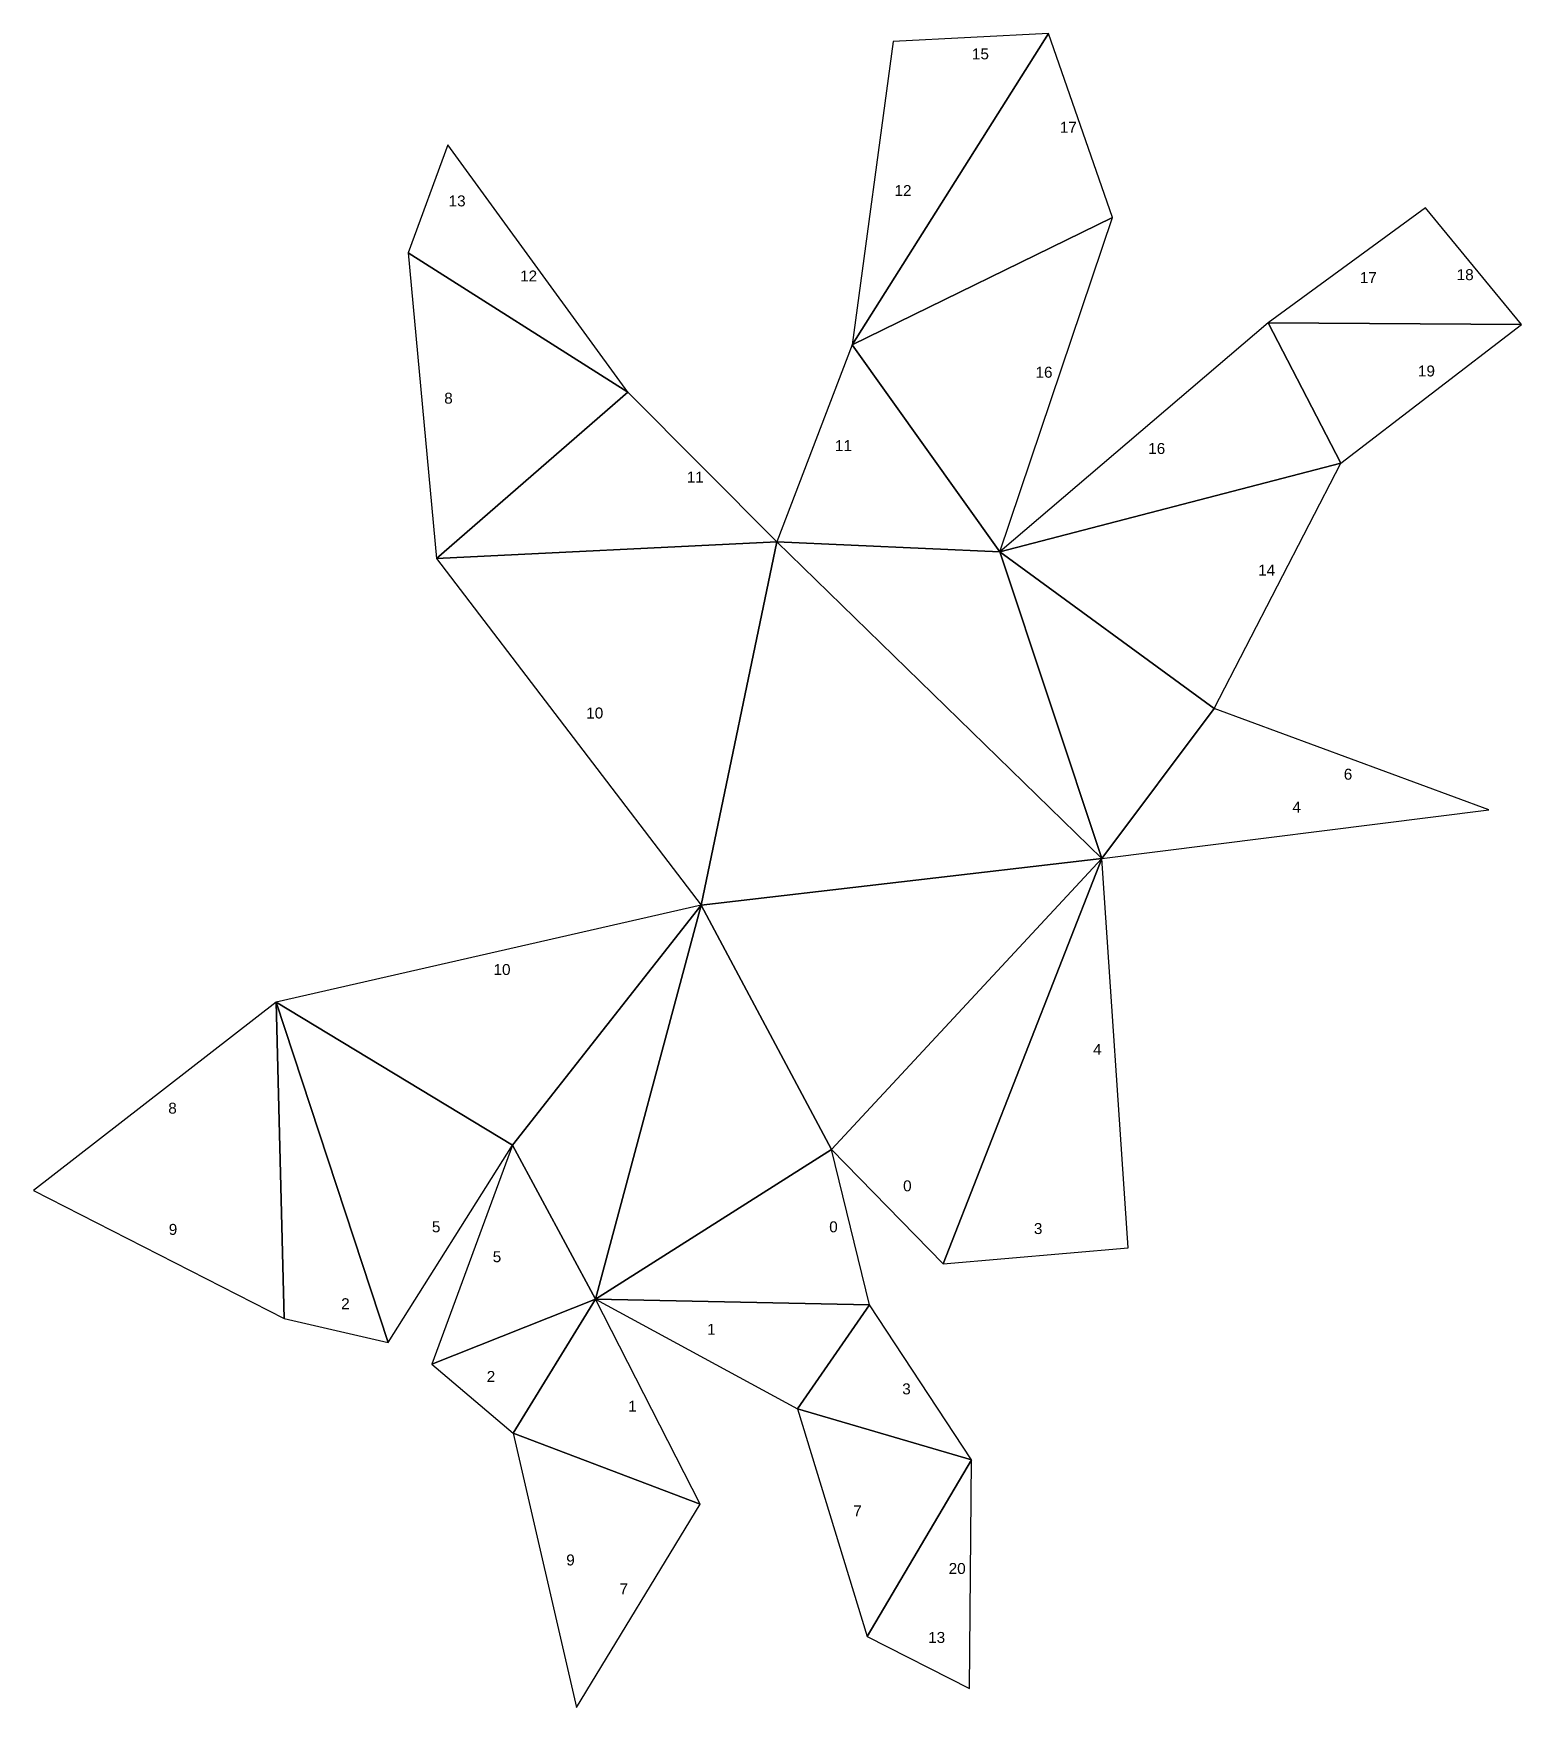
# Model space of a CAD drawing. Extents: x -15.8 to 11.3, y -0.4 to 30.1.
import ezdxf

# ---------------------------------------------------------------- set-up
doc = ezdxf.new("R2010")
doc.units = 0
doc.styles.get("Standard").update_dxf_attribs({"font": 'arial.ttf'})

msp = doc.modelspace()

# ---------------------------------------------------------------- linework, layer by layer
at = {"color": 1}
for p, q in [((-0.897, 24.452), (2.684, 30.135)), ((2.684, 30.135), (-0.897, 24.452)), ((3.857, 26.772), (-0.897, 24.452)), ((-0.897, 24.452), (3.857, 26.772)), ((-4.995, 23.584), (-9.004, 26.131)), ((-9.004, 26.131), (-4.995, 23.584)), ((11.324, 24.82), (6.696, 24.851)), ((6.696, 24.851), (8.027, 22.291)), ((8.027, 22.291), (6.696, 24.851)), ((6.696, 24.851), (11.324, 24.82)), ((1.8, 20.673), (-0.897, 24.452)), ((-0.897, 24.452), (1.8, 20.673)), ((-8.488, 20.548), (-4.995, 23.584)), ((-4.995, 23.584), (-8.488, 20.548)), ((8.027, 22.291), (1.8, 20.673)), ((1.8, 20.673), (8.027, 22.291)), ((-8.488, 20.548), (-2.276, 20.853)), ((-2.276, 20.853), (-8.488, 20.548)), ((-2.276, 20.853), (-3.657, 14.222)), ((-3.657, 14.222), (-2.276, 20.853)), ((-2.276, 20.853), (1.8, 20.673)), ((3.657, 15.07), (-2.276, 20.853)), ((1.8, 20.673), (-2.276, 20.853)), ((-2.276, 20.853), (3.657, 15.07)), ((1.8, 20.673), (5.709, 17.812)), ((3.657, 15.07), (1.8, 20.673)), ((1.8, 20.673), (3.657, 15.07)), ((5.709, 17.812), (1.8, 20.673)), ((3.657, 15.07), (5.709, 17.812)), ((5.709, 17.812), (3.657, 15.07)), ((3.657, 15.07), (-3.657, 14.222)), ((-3.657, 14.222), (3.657, 15.07)), ((3.657, 15.07), (-1.275, 9.761)), ((-1.275, 9.761), (3.657, 15.07)), ((0.764, 7.672), (3.657, 15.07)), ((3.657, 15.07), (0.764, 7.672)), ((-3.657, 14.222), (-7.1, 9.839)), ((-7.1, 9.839), (-3.657, 14.222)), ((-3.657, 14.222), (-5.585, 7.026)), ((-5.585, 7.026), (-3.657, 14.222)), ((-1.275, 9.761), (-3.657, 14.222)), ((-3.657, 14.222), (-1.275, 9.761)), ((-9.37, 6.234), (-11.416, 12.448)), ((-11.416, 12.448), (-11.271, 6.676)), ((-11.416, 12.448), (-9.37, 6.234)), ((-7.1, 9.839), (-11.416, 12.448)), ((-11.271, 6.676), (-11.416, 12.448)), ((-11.416, 12.448), (-7.1, 9.839)), ((-7.1, 9.839), (-5.585, 7.026)), ((-5.585, 7.026), (-7.1, 9.839)), ((-1.275, 9.761), (-5.585, 7.026)), ((-5.585, 7.026), (-1.275, 9.761)), ((-5.585, 7.026), (-8.575, 5.842)), ((-8.575, 5.842), (-5.585, 7.026)), ((-5.585, 7.026), (-7.087, 4.58)), ((-7.087, 4.58), (-5.585, 7.026)), ((-5.585, 7.026), (-0.583, 6.925)), ((-0.583, 6.925), (-5.585, 7.026)), ((-1.895, 5.024), (-0.583, 6.925)), ((-0.583, 6.925), (-1.895, 5.024)), ((-1.895, 5.024), (1.282, 4.092)), ((1.282, 4.092), (-1.895, 5.024)), ((-7.087, 4.58), (-3.677, 3.286)), ((-3.677, 3.286), (-7.087, 4.58)), ((-0.628, 0.868), (1.282, 4.092)), ((1.282, 4.092), (-0.628, 0.868))]:
    msp.add_line(p, q, dxfattribs=at)
at = {"color": 0}
for p, q in [((-0.149, 29.988), (-0.897, 24.452)), ((2.684, 30.135), (-0.149, 29.988)), ((3.857, 26.772), (2.684, 30.135)), ((-8.282, 28.101), (-9.004, 26.131)), ((-4.995, 23.584), (-8.282, 28.101)), ((9.573, 26.95), (6.696, 24.851)), ((11.324, 24.82), (9.573, 26.95)), ((1.8, 20.673), (3.857, 26.772)), ((-9.004, 26.131), (-8.488, 20.548)), ((6.696, 24.851), (1.8, 20.673)), ((8.027, 22.291), (11.324, 24.82)), ((-0.897, 24.452), (-2.276, 20.853)), ((-2.276, 20.853), (-4.995, 23.584)), ((5.709, 17.812), (8.027, 22.291)), ((-8.488, 20.548), (-3.657, 14.222)), ((10.725, 15.96), (5.709, 17.812)), ((3.657, 15.07), (10.725, 15.96)), ((4.143, 7.962), (3.657, 15.07)), ((-3.657, 14.222), (-11.416, 12.448)), ((-11.416, 12.448), (-15.848, 9.013)), ((-9.37, 6.234), (-7.1, 9.839)), ((-7.1, 9.839), (-8.575, 5.842)), ((-0.583, 6.925), (-1.275, 9.761)), ((-1.275, 9.761), (0.764, 7.672)), ((-15.848, 9.013), (-11.271, 6.676)), ((0.764, 7.672), (4.143, 7.962)), ((-5.585, 7.026), (-1.895, 5.024)), ((-3.677, 3.286), (-5.585, 7.026)), ((1.282, 4.092), (-0.583, 6.925)), ((-11.271, 6.676), (-9.37, 6.234)), ((-8.575, 5.842), (-7.087, 4.58)), ((-1.895, 5.024), (-0.628, 0.868)), ((-7.087, 4.58), (-5.932, -0.428)), ((1.245, -0.079), (1.282, 4.092)), ((-5.932, -0.428), (-3.677, 3.286)), ((-0.628, 0.868), (1.245, -0.079))]:
    msp.add_line(p, q, dxfattribs=at)

# ---------------------------------------------------------------- texts
at = {"color": 1}
for s, p in [('15', (1.288, 29.662)), ('17', (2.893, 28.322)), ('12', (-0.126, 27.167)), ('13', (-8.268, 26.978)), ('12', (-6.962, 25.607)), ('17', (8.37, 25.577)), ('18', (10.139, 25.631)), ('16', (2.449, 23.85)), ('19', (9.432, 23.873)), ('8', (-8.348, 23.376)), ('11', (-1.213, 22.51)), ('16', (4.507, 22.458)), ('11', (-3.919, 21.936)), ('14', (6.513, 20.236)), ('10', (-5.755, 17.628)), ('6', (8.078, 16.511)), ('4', (7.141, 15.912)), ('10', (-7.448, 12.945)), ('4', (3.501, 11.488)), ('8', (-13.387, 10.414)), ('0', (0.031, 8.996)), ('9', (-13.378, 8.201)), ('5', (-8.573, 8.249)), ('0', (-1.318, 8.248)), ('3', (2.419, 8.216)), ('5', (-7.462, 7.702)), ('2', (-10.23, 6.844)), ('1', (-3.549, 6.376)), ('2', (-7.572, 5.516)), ('3', (0.015, 5.289)), ('1', (-4.987, 4.974)), ('7', (-0.879, 3.062)), ('9', (-6.12, 2.166)), ('20', (0.863, 2.01)), ('7', (-5.147, 1.637)), ('13', (0.489, 0.751))]:
    msp.add_text(s, height=0.2, dxfattribs=at).set_placement(p)

doc.saveas('drawing.dxf')
